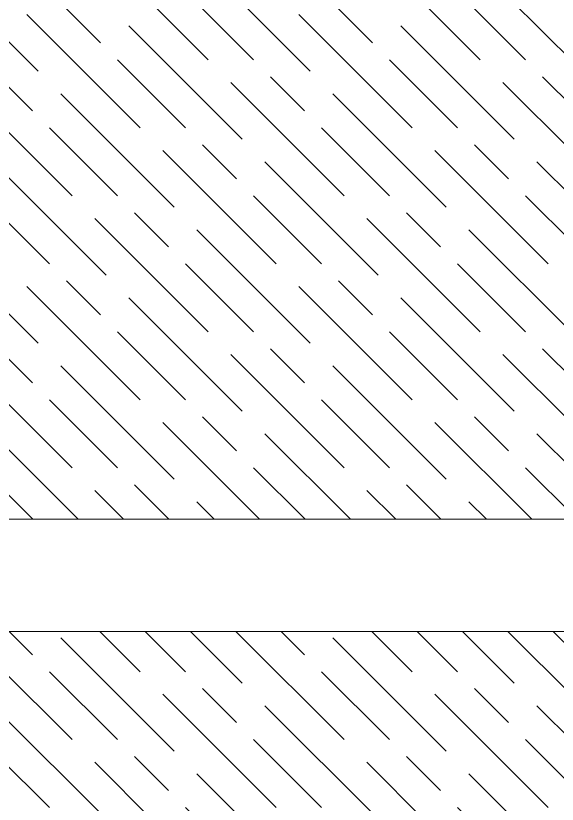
# Model space of a CAD drawing. Header units: millimetres. Extents: x 226317 to 226469, y 8188100 to 8188260.
# Drawn here: x 226396.812 to 226398.5, y 8188235.845 to 8188238.304 of the extents above; entities that cross this region are included whole.
import ezdxf

# ---------------------------------------------------------------- set-up
doc = ezdxf.new("R2010")
doc.units = ezdxf.units.MM
doc.layers.add('A-MURO ALTO', color=8, linetype='Continuous', lineweight=30)

# ---------------------------------------------------------------- blocks, each defined once
blk = doc.blocks.new('arq. estac.')
at = {"lineweight": 0, "transparency": 33554687}
h = blk.add_hatch(dxfattribs=at)
h.set_pattern_fill('GOST_WOOD', color=8, scale=0.05, angle=45)
h.set_pattern_definition([(135, (295.42204, 4.6443), (0.212132034356, 0.212132034356), [0.5, -0.1]), (135, (295.56346, 4.6443), (0.212132034356, 0.212132034356), [0.3, -0.075, 0.15, -0.075]), (135, (295.74024, 4.60893), (0.212132034356, 0.212132034356), [0.5, -0.1])])
h.paths.add_polyline_path([(226691.4991, 8188241.0293), (226691.4991, 8188236.7039), (226699.4491, 8188236.7039), (226699.4491, 8188241.0293)])
h.paths.add_polyline_path([(226699.4491, 8188241.3793), (226699.4491, 8188245.2043), (226691.4995, 8188245.2043), (226691.4996, 8188241.3793)])
at = {"color": 8, "lineweight": 0, "transparency": 33554559}
for points in [[(226699.4491, 8188241.3793), (226699.4491, 8188245.2043), (226691.4995, 8188245.2043), (226691.4996, 8188241.3793)], [(226691.4991, 8188241.0293), (226691.4991, 8188236.7039), (226699.4491, 8188236.7039), (226699.4491, 8188241.0293)]]:
    blk.add_lwpolyline(points, close=True, dxfattribs=at)
at = {"layer": 'A-MURO ALTO', "color": 8, "lineweight": 0}
for points in [[(226691.4996, 8188241.3793), (226699.4491, 8188241.3793)], [(226691.4996, 8188241.0293), (226699.4491, 8188241.0293)]]:
    blk.add_lwpolyline(points, dxfattribs=at)

msp = doc.modelspace()

# ---------------------------------------------------------------- block references
msp.add_blockref('arq. estac.', (-295.422, -4.6455))

doc.saveas('drawing.dxf')
